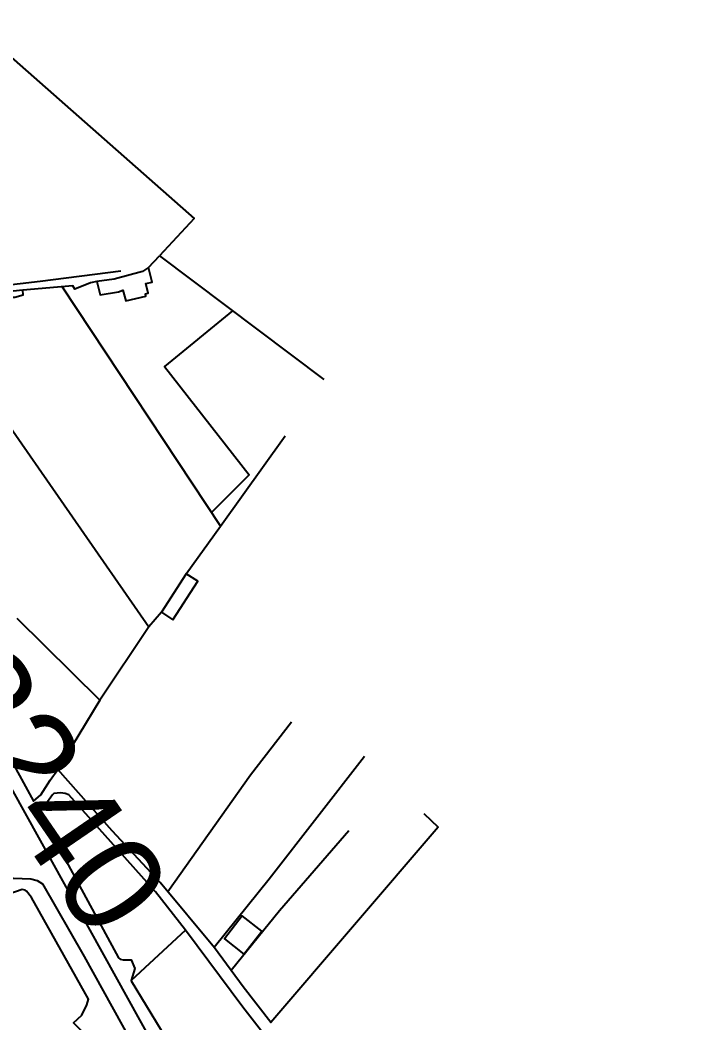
# Model space of a CAD drawing. Header units: millimetres. Extents: x 487814 to 495125, y 4392873 to 4398925.
# Drawn here: x 493743.6 to 494011.3, y 4395718.8 to 4396119.5 of the extents above; entities that cross this region are included whole.
import ezdxf

# ---------------------------------------------------------------- set-up
doc = ezdxf.new("R2010")
doc.units = ezdxf.units.MM
doc.layers.add('Cartografia_Base', color=8, linetype='Continuous')
doc.layers.add('Texto_Cartografia_Territorial', color=7, linetype='Continuous')
doc.styles.get("Standard").update_dxf_attribs({"font": 'arial.ttf'})

msp = doc.modelspace()

# ---------------------------------------------------------------- linework, layer by layer
at = {"layer": 'Cartografia_Base'}
for p, q in [((493794.95, 4396020.69, 98.49), (493799.3, 4396025.34, 98.16)), ((493799.3, 4396025.34, 98.16), (493865.04, 4395975.96, 99.34)), ((493760.52, 4396012.95, 98.84), (493823.71, 4395917.33, 98.4)), ((493704.65, 4396007.17, 102.58), (493795.15, 4395877.06, 100.94)), ((493823.71, 4395917.33, 98.4), (493849.57, 4395953.44, 98.22)), ((493810.05, 4395898.25, 98.49), (493823.71, 4395917.33, 98.4)), ((493775.48, 4395847.84, 98.46), (493758.71, 4395820.11, 98.25))]:
    msp.add_line(p, q, dxfattribs=at)
for points in [[(493723.14, 4396119.53, 97.77), (493813.26, 4396040.2, 97.12), (493799.3, 4396025.34, 98.16)], [(493783.92, 4396019.16, 97.72), (493751.72, 4396015.03, 98.72), (493707.06, 4396009.91, 101.03), (493693.8, 4396007.88, 101.31), (493640.31, 4396001.65, 103.06), (493628.64, 4396000.62, 103.42), (493609.72, 4396018.55, 104.07), (493609.85, 4396021.8, 104.42), (493610.06, 4396022.13, 104.46), (493607.42, 4396026.13, 104.53), (493605.71, 4396025.25, 104.38), (493603.2, 4396025.49, 104.23), (493602.01, 4396026.11, 104.23), (493565.29, 4396063.45, 102.62), (493567.88, 4396065.14, 102.6)], [(493782.96, 4396010.9, 96.74), (493784.68, 4396011.63, 96.67), (493785.94, 4396007.4, 96.73), (493793.84, 4396009.18, 96.45), (493793.75, 4396010.11, 96.43), (493794.89, 4396010.39, 96.39), (493793.92, 4396014.22, 96.33), (493796.47, 4396014.78, 96.25), (493794.95, 4396020.69, 96.16), (493792.53, 4396019.12, 96.26), (493781.28, 4396015.98, 96.68), (493774.32, 4396015.01, 96.91), (493775.62, 4396009.71, 97.01), (493782.96, 4396010.9, 96.74)], [(493774.32, 4396015.01, 97.94), (493771.74, 4396014.49, 97.94), (493765.48, 4396012.04, 97.94), (493764.73, 4396013.32, 97.94), (493744.74, 4396011.54, 98.61)], [(493720.42, 4396000.14, 99.9), (493730.61, 4396001.47, 99.4), (493730.11, 4396005.33, 99.31), (493735.65, 4396006.29, 99.02), (493735.31, 4396009.46, 98.92), (493736.32, 4396009.6, 98.87), (493736.62, 4396005.87, 98.99), (493739.15, 4396006.13, 98.86), (493739.13, 4396008.81, 98.76), (493741.6, 4396008.79, 98.65), (493744.86, 4396009.76, 98.46), (493744.74, 4396011.54, 98.4), (493719.23, 4396008.97, 99.7), (493720.42, 4396000.14, 99.9)], [(493828.52, 4396003.39, 95.78), (493801.34, 4395981.17, 96.94), (493835.24, 4395937.81, 96.76), (493820.13, 4395922.74, 96.89)], [(494011.32, 4395346.5, 92.2), (494007.39, 4395346.37, 92.2), (493996.96, 4395363.89, 92.8), (493984.86, 4395381.26, 93.6), (493980.52, 4395385.44, 94.4), (493973.99, 4395389.56, 94.8), (493969.48, 4395390.76, 95.03), (493951.25, 4395425.03, 94.68), (493930.45, 4395463.35, 95.02), (493848.57, 4395616.15, 96.03), (493817.49, 4395673.12, 96.23), (493694.96, 4395894.16, 99.26), (493679.25, 4395921.64, 99.61), (493672.38, 4395932.56, 99.78), (493667.06, 4395940.37, 100.17), (493654.05, 4395958.33, 100.85), (493645.85, 4395968.98, 101.2), (493635.7, 4395981.3, 101.39), (493628.66, 4395989.24, 101.73), (493633.29, 4395997.5, 101.76)], [(493804.69, 4395879.89, 97.14), (493814.63, 4395895.29, 97.08), (493810.05, 4395898.25, 97.08), (493800.19, 4395882.97, 97.14), (493804.69, 4395879.89, 97.14)], [(493800.19, 4395882.97, 98.46), (493795.15, 4395877.06, 99.33), (493775.48, 4395847.84, 98.46), (493742.55, 4395880.45, 98.69)], [(493852.16, 4395838.99, 97.85), (493835.76, 4395817.82, 98.05), (493802.72, 4395771.18, 97.44)], [(493737.14, 4395829.2, 98.45), (493748.98, 4395807.43, 97.95), (493751.92, 4395809.95, 98.25), (493755.65, 4395815.76, 98.25), (493758.71, 4395820.11, 98.25)], [(493881.34, 4395825.29, 97.85), (493843.21, 4395776.23, 97.65), (493821.2, 4395748.95, 97.24)], [(493904.97, 4395802.53, 97.85), (493910.67, 4395797.05, 97.65), (493843.81, 4395719.01, 97.85), (493832.77, 4395733.26, 97.44), (493821.29, 4395748.85, 98.05), (493799.62, 4395774.91, 97.85), (493780.46, 4395795.62, 97.85), (493758.71, 4395820.11, 98.25)], [(493809.72, 4395755.9, 96.84), (493797.7, 4395771.19, 96.84), (493763.19, 4395809.96, 96.84), (493761.7, 4395810.49, 96.84), (493759.83, 4395810.82, 96.84), (493757.13, 4395810.53, 97.04), (493756.54, 4395809.94, 97.04), (493751.48, 4395802.84, 97.85), (493782.99, 4395744.86, 97.24), (493783.61, 4395744.29, 97.24), (493784.87, 4395744.04, 97.24), (493787.99, 4395744.1, 97.24), (493789.49, 4395740.52, 97.24), (493788.08, 4395735.84, 97.24)], [(493874.97, 4395795.6, 97.44), (493847.33, 4395763.6, 96.84), (493827.96, 4395739.79, 96.84)], [(493730.02, 4395770.32, 97.44), (493737.67, 4395775.57, 97.44), (493741, 4395776.62, 97.44), (493747.93, 4395776.43, 97.04), (493750.43, 4395775.8, 97.04), (493752.63, 4395774.36, 97.04), (493769.22, 4395745.37, 96.84), (493792.1, 4395704.18, 96.43)], [(493770.48, 4395713.43, 98.71), (493765.06, 4395718.89, 98.31), (493768.29, 4395721.93, 97.7), (493770.26, 4395726, 97.7), (493770.95, 4395728.33, 97.7), (493748.25, 4395768.91, 98.31), (493746.25, 4395771.51, 98.31), (493745.62, 4395771.93, 98.31), (493744.54, 4395772.15, 98.31), (493726.06, 4395765.68, 98.31), (493709.74, 4395742.12, 98.51), (493708.64, 4395736.43, 98.51), (493705.83, 4395732.65, 98.51), (493707.24, 4395729.18, 98.51), (493705.12, 4395726.58, 98.51), (493697.87, 4395725.65, 98.91), (493633.22, 4395630.93, 98.92)], [(493833.08, 4395746.35, 96.38), (493840.21, 4395755.54, 96.42), (493832.4, 4395761.6, 96.61), (493825.27, 4395752.41, 96.57), (493833.08, 4395746.35, 96.38)], [(493884.66, 4395649.91, 97.8), (493878.22, 4395662.56, 97.65), (493855.02, 4395696.31, 97.24), (493832.7, 4395725.08, 97.04), (493809.72, 4395755.9, 97.04), (493788.08, 4395735.84, 97.24)], [(493788.08, 4395735.84, 97.24), (493788.03, 4395735.68, 97.24), (493818.07, 4395686.32, 96.84), (493820.06, 4395686.97, 96.84), (493822.06, 4395683.52, 96.84), (493820.22, 4395680.97, 96.84), (493849.06, 4395629.41, 96.64), (493864.83, 4395598.95, 96.03)]]:
    msp.add_polyline3d(points, dxfattribs=at)

# ---------------------------------------------------------------- texts
at = {"layer": 'Texto_Cartografia_Territorial'}
msp.add_text('MA-3240', height=39.37, rotation=-55.5811, dxfattribs=at).set_placement((493646.99, 4395934.67))

doc.saveas('drawing.dxf')
